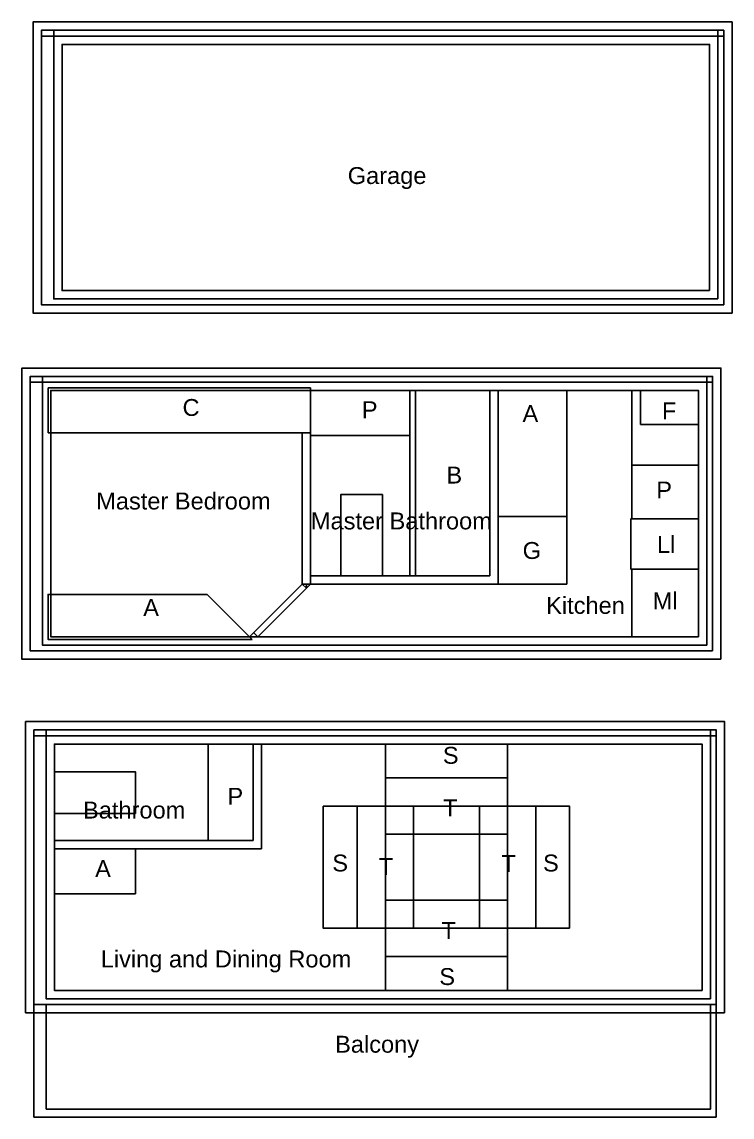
# Model space of a CAD drawing. Header units: millimetres. Extents: x 0 to 420000, y 0 to 44000.
# Drawn here: x 47713 to 54019, y 19174 to 28900 of the extents above; entities that cross this region are included whole.
import ezdxf

# ---------------------------------------------------------------- set-up
doc = ezdxf.new("R2010")
doc.units = ezdxf.units.MM
doc.header["$LTSCALE"] = 10
doc.layers.add('A-ROOM', color=144, linetype='Continuous')
doc.layers.add('A-WALL-FULL', color=7, linetype='Continuous')
doc.styles.get("Standard").update_dxf_attribs({"font": 'Arial.ttf'})

msp = doc.modelspace()

# ---------------------------------------------------------------- linework, layer by layer
for p, q in [((47887, 28826), (47887, 28774.5)), ((47995.5, 28774.5), (47995.5, 28826)), ((53893.5, 28774.5), (53893.5, 28826)), ((53945, 28826), (53945, 28774.5)), ((47887, 28774.5), (47995.5, 28774.5)), ((52041.3, 28700.5), (52651.3, 28700.5)), ((53945, 28774.5), (53893.5, 28774.5)), ((47787.5, 25752.4), (47787.5, 25700.9)), ((47787.5, 25700.9), (47896, 25700.9)), ((47896, 25700.9), (47896, 25752.4)), ((53794, 25700.9), (53794, 25752.4)), ((53845.5, 25700.9), (53794, 25700.9)), ((53845.5, 25752.4), (53845.5, 25700.9)), ((47946, 25650.9), (50276, 25650.9)), ((47946, 25250.9), (47946, 25650.9)), ((50276, 25650.9), (50276, 25250.9)), ((51941.8, 25626.9), (52551.8, 25626.9)), ((52551.8, 24508), (52551.8, 25626.9)), ((50276, 25250.9), (47946, 25250.9)), ((50202, 25250.9), (50202, 23908)), ((50276, 25250.9), (50276, 23908)), ((51941.8, 24508), (52551.8, 24508)), ((49734, 23439.9), (50202, 23908)), ((49808, 23439.9), (50276, 23908)), ((50239, 23871), (50202, 23908)), ((50276, 23908), (50202, 23908)), ((50239, 23908), (50239, 23871)), ((49734, 23439.9), (49698.6, 23475.3)), ((49734, 23439.9), (49808, 23439.9)), ((49808, 23439.9), (49771, 23476.9)), ((47820, 22612), (47820, 22560.5)), ((47928.5, 22560.5), (47928.5, 22612)), ((53826.5, 22560.5), (53826.5, 22612)), ((53878, 22612), (53878, 22560.5)), ((47820, 22560.5), (47928.5, 22560.5)), ((48002.5, 22486.5), (49840.5, 22486.5)), ((48002.5, 21556.5), (48002.5, 22486.5)), ((52024, 22486.5), (52024, 22186.5)), ((53878, 22560.5), (53826.5, 22560.5)), ((50389, 21934.5), (50689, 21934.5)), ((48002.5, 20299.5), (48002.5, 21179.5)), ((52576, 20851.5), (52276, 20851.5)), ((50941, 20299.5), (50941, 20599.5))]:
    msp.add_line(p, q)
for points in [[(54019, 26314), (54019, 28900), (47813, 28900), (47813, 26314)], [(53945, 26388), (53945, 28826), (47887, 28826), (47887, 26388)], [(53893.5, 26439.5), (47995.5, 26439.5), (47995.5, 28774.5), (53893.5, 28774.5)], [(53819.5, 26513.5), (48069.5, 26513.5), (48069.5, 28700.5), (53819.5, 28700.5)], [(53919.5, 23240.4), (53919.5, 25826.4), (47713.5, 25826.4), (47713.5, 23240.4)], [(53845.5, 23314.4), (53845.5, 25752.4), (47787.5, 25752.4), (47787.5, 23314.4)], [(53794, 23365.9), (47896, 23365.9), (47896, 25700.9), (53794, 25700.9)], [(53720, 23439.9), (47970, 23439.9), (47970, 25626.9), (53720, 25626.9)], [(51157, 25226.9), (51157, 25626.9), (50276, 25626.9), (50276, 25226.9)], [(51207, 25626.9), (51157, 25626.9), (51157, 23982), (51207, 23982)], [(53720, 25626.9), (53720, 24964.9), (53130, 24964.9), (53130, 25626.9)], [(53720, 25626.9), (53206, 25626.9), (53206, 25324.9), (53720, 25324.9)], [(53130, 24964.9), (53720, 24964.9), (53720, 24487.9), (53130, 24487.9)], [(50915, 24702), (50915, 23982), (50545, 23982), (50545, 24702)], [(52551.8, 23908), (51941.8, 23908), (51941.8, 24508), (52551.8, 24508)], [(53720, 24039.9), (53120, 24039.9), (53120, 24487.9), (53720, 24487.9)], [(53720, 23439.9), (53130, 23439.9), (53130, 24039.9), (53720, 24039.9)], [(49758, 23415.9), (49734, 23439.9), (49358, 23815.9), (47946, 23815.9), (47946, 23415.9), (49734, 23415.9)], [(53952, 20100), (53952, 22686), (47746, 22686), (47746, 20100)], [(53878, 20174), (53878, 22612), (47820, 22612), (47820, 20174)], [(53826.5, 20225.5), (47928.5, 20225.5), (47928.5, 22560.5), (53826.5, 22560.5)], [(53752.5, 20299.5), (48002.5, 20299.5), (48002.5, 22486.5), (53752.5, 22486.5)], [(49766.5, 22486.5), (49366.5, 22486.5), (49366.5, 21630.5), (49766.5, 21630.5)], [(52024, 22486.5), (50941, 22486.5), (50941, 21934.5), (52024, 21934.5)], [(48722.5, 21870), (48002.5, 21870), (48002.5, 22240), (48722.5, 22240)], [(50941, 20851.5), (50941, 21934.5), (50389, 21934.5), (50389, 20851.5)], [(52576, 20851.5), (52576, 21934.5), (52024, 21934.5), (52024, 20851.5)], [(48722.5, 21156.5), (48722.5, 21556.5), (48002.5, 21556.5), (48002.5, 21156.5)], [(52024, 20851.5), (50941, 20851.5), (50941, 20299.5), (52024, 20299.5)]]:
    msp.add_lwpolyline(points, close=True)
for points in [[(50276, 23908), (51941.8, 23908), (51941.8, 25626.9)], [(50276, 23982), (51867.8, 23982), (51867.8, 25626.9)], [(49840.5, 22486.5), (49840.5, 21556.5), (48002.5, 21556.5)], [(49766.5, 22486.5), (49766.5, 21630.5), (48002.5, 21630.5)], [(50941, 22186.5), (50941, 21686.5), (52024, 21686.5), (52024, 22186.5), (50941, 22186.5)], [(51189, 21934.5), (50689, 21934.5), (50689, 20851.5), (51189, 20851.5), (51189, 21934.5)], [(51776, 20851.5), (52276, 20851.5), (52276, 21934.5), (51776, 21934.5), (51776, 20851.5)], [(50941, 21099.5), (50941, 20599.5), (52024, 20599.5), (52024, 21099.5), (50941, 21099.5)]]:
    msp.add_lwpolyline(points)
at = {"layer": 'A-WALL-FULL'}
for p, q in [((47820, 20174), (47820, 19174)), ((47928.5, 19243), (47928.5, 20174)), ((53826.5, 20174), (53826.5, 19243)), ((53878, 19174), (53878, 20174)), ((47820, 19174), (53878, 19174)), ((53826.5, 19243), (47928.5, 19243))]:
    msp.add_line(p, q, dxfattribs=at)

# ---------------------------------------------------------------- texts
at = {"layer": 'A-ROOM', "char_height": 150, "attachment_point": 5}
for s, insert in [('Garage', (50955.9, 27512.9)), ('C', (49215.4, 25474.7)), ('P', (50801.4, 25455.7)), ('A', (52228, 25421.7)), ('F', (53460.4, 25446.6)), ('B', (51552.4, 24875.7)), ('P', (53415.4, 24742.7)), ('Master Bedroom', (49147.4, 24644.1)), ('Master Bathroom', (51082.6, 24467.4)), ('Ll', (53433.4, 24259.7)), ('G', (52240.9, 24204.7)), ('Ml', (53424.4, 23758.7)), ('A', (48860.4, 23698.7)), ('Kitchen', (52717.5, 23717.2)), ('S', (51521, 22385.7)), ('P', (49608, 22023)), ('Bathroom', (48710.4, 21899.5)), ('T', (51516.3, 21920.8)), ('S', (50539.3, 21429.3)), ('T', (52035, 21425.5)), ('S', (52410.3, 21429.3)), ('A', (48433.4, 21380.7)), ('T', (50945, 21398.5)), ('T', (51502, 20831)), ('Living and Dining Room', (49525.7, 20555.9)), ('S', (51489.3, 20420.8)), ('Balcony', (50867, 19798.5))]:
    msp.add_mtext(s, dxfattribs=dict(at, insert=insert))

doc.saveas('drawing.dxf')
